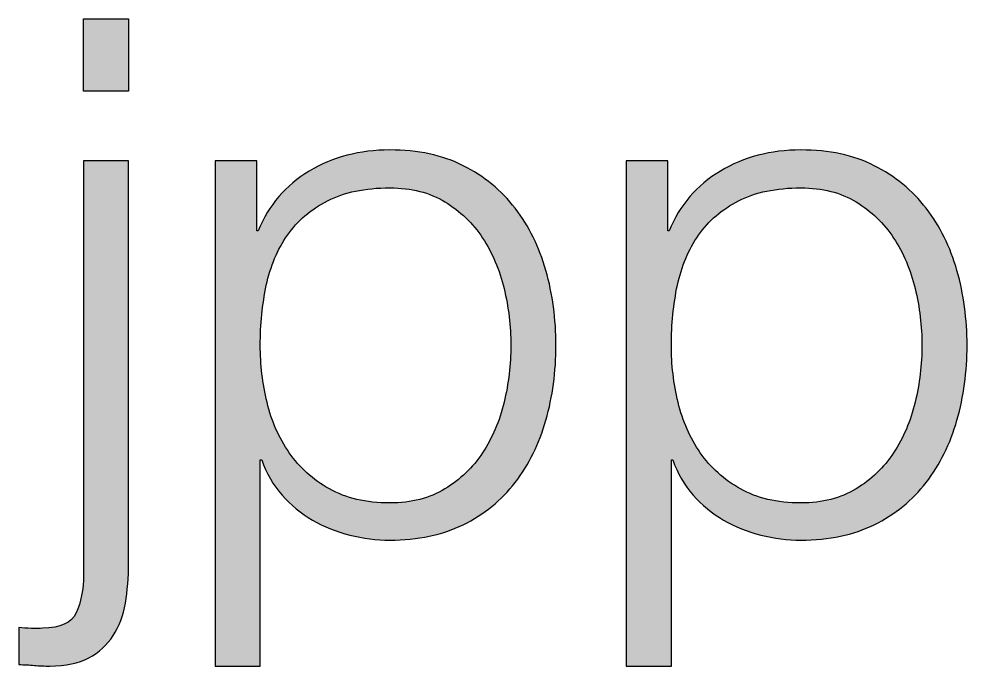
# Paper-space layout 'A2mask' of a CAD drawing. Extents: x 0 to 564, y 0 to 393.
# Drawn here: x 479.65 to 483.244, y 30.232 to 32.685 of the extents above; entities that cross this region are included whole.
import ezdxf
from ezdxf.enums import TextEntityAlignment as Align

# ---------------------------------------------------------------- set-up
doc = ezdxf.new("R2010")
doc.units = 0
doc.layers.get('0').update_dxf_attribs({"linetype": 'CONTINUOUS'})
doc.layers.get('Defpoints').update_dxf_attribs({"linetype": 'CONTINUOUS'})
doc.layers.add('JPP_Mask', color=7, linetype='CONTINUOUS')
doc.styles.add('JPP', font='arial.ttf')

# ---------------------------------------------------------------- blocks, each defined once
blk = doc.blocks.new('A2mask')
at = {"true_color": 0x004a91}
blk.add_hatch(color=154, dxfattribs=at).paths.add_polyline_path([(480.0653, 32.6852), (479.8944, 32.6852), (479.8944, 32.4112), (480.0653, 32.4112)])
h = blk.add_hatch(color=154, dxfattribs=at)
edge = h.paths.add_edge_path(flags=16)
edge.add_spline(control_points=[(481.4888, 31.6633), (481.4716, 31.7346), (481.4444, 31.7985), (481.4073, 31.8545), (481.3702, 31.9109), (481.3228, 31.9566), (481.2648, 31.9917), (481.2068, 32.0272), (481.1373, 32.0447), (481.0557, 32.0447), (480.9616, 32.0447), (480.8831, 32.0285), (480.8198, 31.9957), (480.7562, 31.9632), (480.7058, 31.9198), (480.6677, 31.8655), (480.6296, 31.8111), (480.6031, 31.7478), (480.5875, 31.6756), (480.5723, 31.603), (480.5647, 31.5271), (480.5647, 31.4476), (480.5647, 31.3751), (480.573, 31.3032), (480.5902, 31.2316), (480.6074, 31.16), (480.6356, 31.0964), (480.6744, 31.0404), (480.7135, 30.9841), (480.7642, 30.9387), (480.8265, 30.9032), (480.8891, 30.8681), (480.9653, 30.8502), (481.0557, 30.8502), (481.1373, 30.8502), (481.2068, 30.8681), (481.2648, 30.9032), (481.3228, 30.9387), (481.3702, 30.9841), (481.4073, 31.0404), (481.4444, 31.0964), (481.4716, 31.16), (481.4888, 31.2316), (481.5061, 31.3032), (481.5147, 31.3751), (481.5147, 31.4476), (481.5147, 31.5199), (481.5061, 31.5918), (481.4888, 31.6633)], knot_values=[0, 0, 0, 0, 1, 1, 1, 2, 2, 2, 3, 3, 3, 4, 4, 4, 5, 5, 5, 6, 6, 6, 7, 7, 7, 8, 8, 8, 9, 9, 9, 10, 10, 10, 11, 11, 11, 12, 12, 12, 13, 13, 13, 14, 14, 14, 15, 15, 15, 16, 16, 16, 16], degree=3, periodic=0)
edge = h.paths.add_edge_path()
edge.add_spline(control_points=[(480.5511, 32.1478), (480.5511, 32.1478), (480.5511, 31.8817), (480.5511, 31.8817), (480.5511, 31.8817), (480.5564, 31.8817), (480.5564, 31.8817), (480.5962, 31.9794), (480.6608, 32.055), (480.7506, 32.1083), (480.84, 32.1617), (480.9418, 32.1885), (481.0557, 32.1885), (481.1628, 32.1885), (481.2552, 32.1686), (481.3341, 32.1289), (481.4129, 32.0891), (481.4786, 32.0351), (481.5309, 31.9672), (481.5833, 31.8996), (481.6224, 31.8207), (481.6475, 31.7313), (481.6731, 31.6415), (481.6856, 31.547), (481.6856, 31.4476), (481.6856, 31.3479), (481.6731, 31.2535), (481.6475, 31.1637), (481.6224, 31.0742), (481.5833, 30.9957), (481.5309, 30.9277), (481.4786, 30.8598), (481.4129, 30.8065), (481.3341, 30.7674), (481.2552, 30.7286), (481.1628, 30.709), (481.0557, 30.709), (481.0051, 30.709), (480.9544, 30.7157), (480.904, 30.7283), (480.8533, 30.7409), (480.8062, 30.7597), (480.7628, 30.7853), (480.7194, 30.8104), (480.6807, 30.8422), (480.6472, 30.88), (480.6137, 30.9181), (480.5882, 30.9625), (480.57, 31.0132), (480.57, 31.0132), (480.5647, 31.0132), (480.5647, 31.0132), (480.5647, 31.0132), (480.5647, 30.2316), (480.5647, 30.2316), (480.5647, 30.2316), (480.3937, 30.2316), (480.3937, 30.2316), (480.3937, 30.2316), (480.3937, 32.1478), (480.3937, 32.1478), (480.3937, 32.1478), (480.5511, 32.1478), (480.5511, 32.1478)], knot_values=[0, 0, 0, 0, 1, 1, 1, 2, 2, 2, 3, 3, 3, 4, 4, 4, 5, 5, 5, 6, 6, 6, 7, 7, 7, 8, 8, 8, 9, 9, 9, 10, 10, 10, 11, 11, 11, 12, 12, 12, 13, 13, 13, 14, 14, 14, 15, 15, 15, 16, 16, 16, 17, 17, 17, 18, 18, 18, 19, 19, 19, 20, 20, 20, 21, 21, 21, 21], degree=3, periodic=0)
h = blk.add_hatch(color=154, dxfattribs=at)
edge = h.paths.add_edge_path()
edge.add_spline(control_points=[(482.8924, 30.7674), (482.9713, 30.8065), (483.0369, 30.8598), (483.0892, 30.9277), (483.1416, 30.9957), (483.1807, 31.0742), (483.2059, 31.1637)], knot_values=[9, 9, 9, 9, 10, 10, 10, 11, 11, 11, 11], degree=3, periodic=0)
edge.add_spline(control_points=[(483.2059, 31.1637), (483.2314, 31.2535), (483.244, 31.3479), (483.244, 31.4476)], knot_values=[8, 8, 8, 8, 9, 9, 9, 9], degree=3, periodic=0)
edge.add_spline(control_points=[(483.244, 31.4476), (483.244, 31.547), (483.2314, 31.6415), (483.2059, 31.7313)], knot_values=[7, 7, 7, 7, 8, 8, 8, 8], degree=3, periodic=0)
edge.add_spline(control_points=[(483.2059, 31.7313), (483.1807, 31.8207), (483.1416, 31.8996), (483.0892, 31.9672)], knot_values=[6, 6, 6, 6, 7, 7, 7, 7], degree=3, periodic=0)
edge.add_spline(control_points=[(483.0892, 31.9672), (483.0369, 32.0351), (482.9713, 32.0891), (482.8924, 32.1289), (482.8136, 32.1686), (482.7211, 32.1885), (482.6141, 32.1885)], knot_values=[4, 4, 4, 4, 5, 5, 5, 6, 6, 6, 6], degree=3, periodic=0)
edge.add_spline(control_points=[(482.6141, 32.1885), (482.5001, 32.1885), (482.3984, 32.1617), (482.3089, 32.1083)], knot_values=[3, 3, 3, 3, 4, 4, 4, 4], degree=3, periodic=0)
edge.add_spline(control_points=[(482.3089, 32.1083), (482.2191, 32.055), (482.1545, 31.9794), (482.1147, 31.8817)], knot_values=[2, 2, 2, 2, 3, 3, 3, 3], degree=3, periodic=0)
edge.add_spline(control_points=[(482.1094, 31.8817), (482.1094, 31.8817), (482.1094, 31.9482), (482.1094, 32.0147)], knot_values=[0.5, 0.5, 0.5, 0.5, 1, 1, 1, 1], degree=3, periodic=0)
edge.add_spline(control_points=[(482.1094, 32.0147), (482.1094, 32.0812), (482.1094, 32.1478), (482.1094, 32.1478), (482.1094, 32.1478), (482.0941, 32.1478), (482.0729, 32.1478)], knot_values=[20.687456, 20.687456, 20.687456, 20.687456, 21.187456, 21.187456, 21.187456, 21.5, 21.5, 21.5, 21.5], degree=3, periodic=0)
edge.add_spline(control_points=[(482.0729, 32.1478), (482.0518, 32.1478), (482.0249, 32.1478), (482.0018, 32.1478)], knot_values=[20.374962, 20.374962, 20.374962, 20.374962, 20.687456, 20.687456, 20.687456, 20.687456], degree=3, periodic=0)
edge.add_spline(control_points=[(482.0018, 32.1478), (481.9903, 32.1478), (481.9798, 32.1478), (481.9713, 32.1478)], knot_values=[20.218716, 20.218716, 20.218716, 20.218716, 20.374962, 20.374962, 20.374962, 20.374962], degree=3, periodic=0)
edge.add_spline(control_points=[(481.9521, 32.1478), (481.9521, 32.1478), (481.9521, 32.1478), (481.9521, 32.1478), (481.9521, 32.1478), (481.9521, 32.1478), (481.9521, 32.1478)], knot_values=[19.999756, 19.999756, 19.999756, 19.999756, 20.001191, 20.001191, 20.001191, 20.001435, 20.001435, 20.001435, 20.001435], degree=3, periodic=0)
edge.add_spline(control_points=[(481.9521, 32.1464), (481.9521, 32.1441), (481.9521, 32.1389), (481.9521, 32.1312)], knot_values=[19.945284, 19.945284, 19.945284, 19.945284, 19.984345, 19.984345, 19.984345, 19.984345], degree=3, periodic=0)
edge.add_spline(control_points=[(481.9521, 32.1312), (481.9521, 32.1234), (481.9521, 32.1131), (481.9521, 32.1004)], knot_values=[19.906222, 19.906222, 19.906222, 19.906222, 19.945284, 19.945284, 19.945284, 19.945284], degree=3, periodic=0)
edge.add_spline(control_points=[(481.9521, 32.1004), (481.9521, 32.0749), (481.9521, 32.04), (481.9521, 31.9974)], knot_values=[19.828098, 19.828098, 19.828098, 19.828098, 19.906222, 19.906222, 19.906222, 19.906222], degree=3, periodic=0)
edge.add_spline(control_points=[(481.9521, 31.9974), (481.9521, 31.9547), (481.9521, 31.9044), (481.9521, 31.8483)], knot_values=[19.749975, 19.749975, 19.749975, 19.749975, 19.828098, 19.828098, 19.828098, 19.828098], degree=3, periodic=0)
edge.add_spline(control_points=[(481.9521, 31.8483), (481.9521, 31.6237), (481.9521, 31.3056), (481.9521, 31.0109)], knot_values=[19.437481, 19.437481, 19.437481, 19.437481, 19.749975, 19.749975, 19.749975, 19.749975], degree=3, periodic=0)
edge.add_spline(control_points=[(481.9521, 31.0109), (481.9521, 30.7162), (481.9521, 30.4449), (481.9521, 30.3139)], knot_values=[19.124987, 19.124987, 19.124987, 19.124987, 19.437481, 19.437481, 19.437481, 19.437481], degree=3, periodic=0)
edge.add_spline(control_points=[(481.9521, 30.3139), (481.9521, 30.2975), (481.9521, 30.2833), (481.9521, 30.2716)], knot_values=[19.085926, 19.085926, 19.085926, 19.085926, 19.124987, 19.124987, 19.124987, 19.124987], degree=3, periodic=0)
edge.add_spline(control_points=[(481.9521, 30.2716), (481.9521, 30.2598), (481.9521, 30.2505), (481.9521, 30.2438)], knot_values=[19.046864, 19.046864, 19.046864, 19.046864, 19.085926, 19.085926, 19.085926, 19.085926], degree=3, periodic=0)
edge.add_spline(control_points=[(481.9521, 30.2316), (481.9521, 30.2316), (481.9521, 30.2316), (481.9521, 30.2316), (481.9521, 30.2316), (481.9521, 30.2316), (481.9521, 30.2316)], knot_values=[18.999258, 18.999258, 18.999258, 18.999258, 18.999583, 18.999583, 18.999583, 19.000326, 19.000326, 19.000326, 19.000326], degree=3, periodic=0)
edge.add_spline(control_points=[(481.9577, 30.2316), (481.9603, 30.2316), (481.9638, 30.2316), (481.9678, 30.2316)], knot_values=[18.812494, 18.812494, 18.812494, 18.812494, 18.890617, 18.890617, 18.890617, 18.890617], degree=3, periodic=0)
edge.add_spline(control_points=[(481.9678, 30.2316), (481.976, 30.2316), (481.9867, 30.2316), (481.9988, 30.2316)], knot_values=[18.656247, 18.656247, 18.656247, 18.656247, 18.812494, 18.812494, 18.812494, 18.812494], degree=3, periodic=0)
edge.add_spline(control_points=[(481.9988, 30.2316), (482.0108, 30.2316), (482.0242, 30.2316), (482.0375, 30.2316)], knot_values=[18.5, 18.5, 18.5, 18.5, 18.656247, 18.656247, 18.656247, 18.656247], degree=3, periodic=0)
edge.add_spline(control_points=[(482.0375, 30.2316), (482.0509, 30.2316), (482.0643, 30.2316), (482.0763, 30.2316)], knot_values=[18.343753, 18.343753, 18.343753, 18.343753, 18.5, 18.5, 18.5, 18.5], degree=3, periodic=0)
edge.add_spline(control_points=[(482.0763, 30.2316), (482.0884, 30.2316), (482.0991, 30.2316), (482.1073, 30.2316)], knot_values=[18.187506, 18.187506, 18.187506, 18.187506, 18.343753, 18.343753, 18.343753, 18.343753], degree=3, periodic=0)
edge.add_spline(control_points=[(482.123, 30.2316), (482.123, 30.2316), (482.123, 30.2316), (482.123, 30.2316), (482.123, 30.2316), (482.123, 30.2316), (482.123, 30.2316)], knot_values=[17.999522, 17.999522, 17.999522, 17.999522, 18.000874, 18.000874, 18.000874, 18.001353, 18.001353, 18.001353, 18.001353], degree=3, periodic=0)
edge.add_spline(control_points=[(482.123, 30.2366), (482.123, 30.2393), (482.123, 30.2431), (482.123, 30.2479)], knot_values=[17.914074, 17.914074, 17.914074, 17.914074, 17.953136, 17.953136, 17.953136, 17.953136], degree=3, periodic=0)
edge.add_spline(control_points=[(482.123, 30.2479), (482.123, 30.2527), (482.123, 30.2585), (482.123, 30.2651)], knot_values=[17.875012, 17.875012, 17.875012, 17.875012, 17.914074, 17.914074, 17.914074, 17.914074], degree=3, periodic=0)
edge.add_spline(control_points=[(482.123, 30.2651), (482.123, 30.3186), (482.123, 30.4293), (482.123, 30.5495)], knot_values=[17.562519, 17.562519, 17.562519, 17.562519, 17.875012, 17.875012, 17.875012, 17.875012], degree=3, periodic=0)
edge.add_spline(control_points=[(482.123, 30.5495), (482.123, 30.6697), (482.123, 30.7995), (482.123, 30.8911)], knot_values=[17.250025, 17.250025, 17.250025, 17.250025, 17.562519, 17.562519, 17.562519, 17.562519], degree=3, periodic=0)
edge.add_spline(control_points=[(482.123, 30.8911), (482.123, 30.914), (482.123, 30.9345), (482.123, 30.9519)], knot_values=[17.171902, 17.171902, 17.171902, 17.171902, 17.250025, 17.250025, 17.250025, 17.250025], degree=3, periodic=0)
edge.add_spline(control_points=[(482.123, 30.9519), (482.123, 30.9693), (482.123, 30.9835), (482.123, 30.9939)], knot_values=[17.093778, 17.093778, 17.093778, 17.093778, 17.171902, 17.171902, 17.171902, 17.171902], degree=3, periodic=0)
edge.add_spline(control_points=[(482.123, 30.9939), (482.123, 30.9991), (482.123, 31.0033), (482.123, 31.0065)], knot_values=[17.054716, 17.054716, 17.054716, 17.054716, 17.093778, 17.093778, 17.093778, 17.093778], degree=3, periodic=0)
edge.add_spline(control_points=[(482.123, 31.0065), (482.123, 31.0096), (482.123, 31.0117), (482.123, 31.0127)], knot_values=[17.015655, 17.015655, 17.015655, 17.015655, 17.054716, 17.054716, 17.054716, 17.054716], degree=3, periodic=0)
edge.add_spline(control_points=[(482.123, 31.0127), (482.123, 31.0128), (482.123, 31.0129), (482.123, 31.013)], knot_values=[17.010772, 17.010772, 17.010772, 17.010772, 17.015655, 17.015655, 17.015655, 17.015655], degree=3, periodic=0)
edge.add_spline(control_points=[(482.123, 31.013), (482.123, 31.013), (482.123, 31.0131), (482.123, 31.0131)], knot_values=[17.005889, 17.005889, 17.005889, 17.005889, 17.010772, 17.010772, 17.010772, 17.010772], degree=3, periodic=0)
edge.add_spline(control_points=[(482.123, 31.0131), (482.123, 31.0132), (482.123, 31.0132), (482.123, 31.0132)], knot_values=[17.003448, 17.003448, 17.003448, 17.003448, 17.005889, 17.005889, 17.005889, 17.005889], degree=3, periodic=0)
edge.add_spline(control_points=[(482.123, 31.0132), (482.123, 31.0132), (482.123, 31.0132), (482.123, 31.0132)], knot_values=[17.001007, 17.001007, 17.001007, 17.001007, 17.003448, 17.003448, 17.003448, 17.003448], degree=3, periodic=0)
edge.add_spline(control_points=[(482.123, 31.0132), (482.123, 31.0132), (482.123, 31.0132), (482.123, 31.0132), (482.123, 31.0132), (482.123, 31.0132), (482.123, 31.0132)], knot_values=[16.996124, 16.996124, 16.996124, 16.996124, 16.996825, 16.996825, 16.996825, 17.000701, 17.000701, 17.000701, 17.000701], degree=3, periodic=0)
edge.add_spline(control_points=[(482.123, 31.0132), (482.123, 31.0132), (482.123, 31.0132), (482.123, 31.0132)], knot_values=[16.986358, 16.986358, 16.986358, 16.986358, 16.996124, 16.996124, 16.996124, 16.996124], degree=3, periodic=0)
edge.add_spline(control_points=[(482.123, 31.0132), (482.123, 31.0132), (482.123, 31.0132), (482.123, 31.0132)], knot_values=[16.976593, 16.976593, 16.976593, 16.976593, 16.986358, 16.986358, 16.986358, 16.986358], degree=3, periodic=0)
edge.add_spline(control_points=[(482.123, 31.0132), (482.123, 31.0132), (482.123, 31.0132), (482.1231, 31.0132)], knot_values=[16.957062, 16.957062, 16.957062, 16.957062, 16.976593, 16.976593, 16.976593, 16.976593], degree=3, periodic=0)
edge.add_spline(control_points=[(482.1231, 31.0132), (482.1231, 31.0132), (482.1231, 31.0132), (482.1231, 31.0132)], knot_values=[16.937531, 16.937531, 16.937531, 16.937531, 16.957062, 16.957062, 16.957062, 16.957062], degree=3, periodic=0)
edge.add_spline(control_points=[(482.1231, 31.0132), (482.1232, 31.0132), (482.1234, 31.0132), (482.1237, 31.0132)], knot_values=[16.781284, 16.781284, 16.781284, 16.781284, 16.937531, 16.937531, 16.937531, 16.937531], degree=3, periodic=0)
edge.add_spline(control_points=[(482.1237, 31.0132), (482.124, 31.0132), (482.1243, 31.0132), (482.1247, 31.0132)], knot_values=[16.625037, 16.625037, 16.625037, 16.625037, 16.781284, 16.781284, 16.781284, 16.781284], degree=3, periodic=0)
edge.add_spline(control_points=[(482.1247, 31.0132), (482.1255, 31.0132), (482.1264, 31.0132), (482.1271, 31.0132)], knot_values=[16.312544, 16.312544, 16.312544, 16.312544, 16.625037, 16.625037, 16.625037, 16.625037], degree=3, periodic=0)
edge.add_spline(control_points=[(482.1271, 31.0132), (482.1278, 31.0132), (482.1283, 31.0132), (482.1283, 31.0132), (482.1466, 30.9625), (482.1721, 30.9181), (482.2055, 30.88)], knot_values=[15, 15, 15, 15, 15.312544, 15.312544, 15.312544, 16.312544, 16.312544, 16.312544, 16.312544], degree=3, periodic=0)
edge.add_spline(control_points=[(482.2055, 30.88), (482.239, 30.8422), (482.2778, 30.8104), (482.3212, 30.7853)], knot_values=[14, 14, 14, 14, 15, 15, 15, 15], degree=3, periodic=0)
edge.add_spline(control_points=[(482.3212, 30.7853), (482.3646, 30.7597), (482.4116, 30.7409), (482.4623, 30.7283)], knot_values=[13, 13, 13, 13, 14, 14, 14, 14], degree=3, periodic=0)
edge.add_spline(control_points=[(482.4623, 30.7283), (482.5127, 30.7157), (482.5634, 30.709), (482.6141, 30.709)], knot_values=[12, 12, 12, 12, 13, 13, 13, 13], degree=3, periodic=0)
edge.add_spline(control_points=[(482.6141, 30.709), (482.7211, 30.709), (482.8136, 30.7286), (482.8924, 30.7674)], knot_values=[11, 11, 11, 11, 12, 12, 12, 12], degree=3, periodic=0)
edge = h.paths.add_edge_path(flags=16)
edge.add_spline(control_points=[(482.2327, 31.0404), (482.1939, 31.0964), (482.1658, 31.16), (482.1485, 31.2316), (482.1313, 31.3032), (482.123, 31.3751), (482.123, 31.4476)], knot_values=[7, 7, 7, 7, 8, 8, 8, 9, 9, 9, 9], degree=3, periodic=0)
edge.add_spline(control_points=[(482.123, 31.4476), (482.123, 31.5271), (482.1307, 31.603), (482.1459, 31.6756)], knot_values=[6, 6, 6, 6, 7, 7, 7, 7], degree=3, periodic=0)
edge.add_spline(control_points=[(482.1459, 31.6756), (482.1615, 31.7478), (482.188, 31.8111), (482.2261, 31.8655), (482.2642, 31.9198), (482.3146, 31.9632), (482.3782, 31.9957)], knot_values=[4, 4, 4, 4, 5, 5, 5, 6, 6, 6, 6], degree=3, periodic=0)
edge.add_spline(control_points=[(482.3782, 31.9957), (482.4415, 32.0285), (482.52, 32.0447), (482.6141, 32.0447)], knot_values=[3, 3, 3, 3, 4, 4, 4, 4], degree=3, periodic=0)
edge.add_spline(control_points=[(482.6141, 32.0447), (482.6956, 32.0447), (482.7652, 32.0272), (482.8232, 31.9917)], knot_values=[2, 2, 2, 2, 3, 3, 3, 3], degree=3, periodic=0)
edge.add_spline(control_points=[(482.8232, 31.9917), (482.8812, 31.9566), (482.9285, 31.9109), (482.9657, 31.8545)], knot_values=[1, 1, 1, 1, 2, 2, 2, 2], degree=3, periodic=0)
edge.add_spline(control_points=[(482.9657, 31.8545), (483.0028, 31.7985), (483.0299, 31.7346), (483.0472, 31.6633)], knot_values=[0, 0, 0, 0, 1, 1, 1, 1], degree=3, periodic=0)
edge.add_spline(control_points=[(483.0472, 31.6633), (483.0644, 31.5918), (483.073, 31.5199), (483.073, 31.4476)], knot_values=[15, 15, 15, 15, 16, 16, 16, 16], degree=3, periodic=0)
edge.add_spline(control_points=[(483.073, 31.4476), (483.073, 31.3751), (483.0644, 31.3032), (483.0472, 31.2316), (483.0299, 31.16), (483.0028, 31.0964), (482.9657, 31.0404)], knot_values=[13, 13, 13, 13, 14, 14, 14, 15, 15, 15, 15], degree=3, periodic=0)
edge.add_spline(control_points=[(482.9657, 31.0404), (482.9285, 30.9841), (482.8812, 30.9387), (482.8232, 30.9032)], knot_values=[12, 12, 12, 12, 13, 13, 13, 13], degree=3, periodic=0)
edge.add_spline(control_points=[(482.8232, 30.9032), (482.7652, 30.8681), (482.6956, 30.8502), (482.6141, 30.8502)], knot_values=[11, 11, 11, 11, 12, 12, 12, 12], degree=3, periodic=0)
edge.add_spline(control_points=[(482.6141, 30.8502), (482.5236, 30.8502), (482.4474, 30.8681), (482.3848, 30.9032)], knot_values=[10, 10, 10, 10, 11, 11, 11, 11], degree=3, periodic=0)
edge.add_spline(control_points=[(482.3848, 30.9032), (482.3225, 30.9387), (482.2718, 30.9841), (482.2327, 31.0404)], knot_values=[9, 9, 9, 9, 10, 10, 10, 10], degree=3, periodic=0)
h = blk.add_hatch(color=154, dxfattribs=at)
edge = h.paths.add_edge_path()
edge.add_spline(control_points=[(480.0653, 30.6196), (480.0653, 30.6196), (480.0653, 32.1478), (480.0653, 32.1478), (480.0653, 32.1478), (480.0226, 32.1478), (479.9798, 32.1478)], knot_values=[13.49999, 13.49999, 13.49999, 13.49999, 14.49999, 14.49999, 14.49999, 15, 15, 15, 15], degree=3, periodic=0)
edge.add_spline(control_points=[(479.9798, 32.1478), (479.9371, 32.1478), (479.8944, 32.1478), (479.8944, 32.1478), (479.8944, 32.1478), (479.8944, 32.1478), (479.8944, 32.1478)], knot_values=[12.999756, 12.999756, 12.999756, 12.999756, 13.499746, 13.499746, 13.499746, 13.49999, 13.49999, 13.49999, 13.49999], degree=3, periodic=0)
edge.add_spline(control_points=[(479.8944, 32.1377), (479.8944, 32.1356), (479.8944, 32.133), (479.8944, 32.1301)], knot_values=[12.937501, 12.937501, 12.937501, 12.937501, 12.953126, 12.953126, 12.953126, 12.953126], degree=3, periodic=0)
edge.add_spline(control_points=[(479.8944, 32.1301), (479.8944, 32.1244), (479.8944, 32.1173), (479.8944, 32.109)], knot_values=[12.906252, 12.906252, 12.906252, 12.906252, 12.937501, 12.937501, 12.937501, 12.937501], degree=3, periodic=0)
edge.add_spline(control_points=[(479.8944, 32.109), (479.8944, 32.1007), (479.8944, 32.0911), (479.8944, 32.0804)], knot_values=[12.875002, 12.875002, 12.875002, 12.875002, 12.906252, 12.906252, 12.906252, 12.906252], degree=3, periodic=0)
edge.add_spline(control_points=[(479.8944, 32.0804), (479.8944, 32.0589), (479.8944, 32.0329), (479.8944, 32.003)], knot_values=[12.812504, 12.812504, 12.812504, 12.812504, 12.875002, 12.875002, 12.875002, 12.875002], degree=3, periodic=0)
edge.add_spline(control_points=[(479.8944, 32.003), (479.8944, 31.9731), (479.8944, 31.9394), (479.8944, 31.9026)], knot_values=[12.750005, 12.750005, 12.750005, 12.750005, 12.812504, 12.812504, 12.812504, 12.812504], degree=3, periodic=0)
edge.add_spline(control_points=[(479.8944, 31.9026), (479.8944, 31.8291), (479.8944, 31.7433), (479.8944, 31.6514)], knot_values=[12.625008, 12.625008, 12.625008, 12.625008, 12.750005, 12.750005, 12.750005, 12.750005], degree=3, periodic=0)
edge.add_spline(control_points=[(479.8944, 31.6514), (479.8944, 31.5594), (479.8944, 31.4614), (479.8944, 31.3633)], knot_values=[12.50001, 12.50001, 12.50001, 12.50001, 12.625008, 12.625008, 12.625008, 12.625008], degree=3, periodic=0)
edge.add_spline(control_points=[(479.8944, 31.3633), (479.8944, 31.1672), (479.8944, 30.9711), (479.8944, 30.824)], knot_values=[12.250015, 12.250015, 12.250015, 12.250015, 12.50001, 12.50001, 12.50001, 12.50001], degree=3, periodic=0)
edge.add_spline(control_points=[(479.8944, 30.824), (479.8944, 30.6769), (479.8944, 30.5788), (479.8944, 30.5788), (479.8944, 30.5208), (479.8851, 30.4725), (479.8672, 30.4337)], knot_values=[11, 11, 11, 11, 11.250015, 11.250015, 11.250015, 12.250015, 12.250015, 12.250015, 12.250015], degree=3, periodic=0)
edge.add_spline(control_points=[(479.8672, 30.4337), (479.849, 30.3946), (479.8066, 30.3754), (479.7396, 30.3754)], knot_values=[10, 10, 10, 10, 11, 11, 11, 11], degree=3, periodic=0)
edge.add_spline(control_points=[(479.7396, 30.3754), (479.727, 30.3734), (479.7125, 30.3731), (479.6962, 30.374)], knot_values=[9, 9, 9, 9, 10, 10, 10, 10], degree=3, periodic=0)
edge.add_spline(control_points=[(479.6962, 30.374), (479.68, 30.3747), (479.6644, 30.3764), (479.6498, 30.378)], knot_values=[8, 8, 8, 8, 9, 9, 9, 9], degree=3, periodic=0)
edge.add_spline(control_points=[(479.6498, 30.378), (479.6498, 30.378), (479.6498, 30.2369), (479.6498, 30.2369), (479.67, 30.2369), (479.6893, 30.2359), (479.7085, 30.2342)], knot_values=[6, 6, 6, 6, 7, 7, 7, 8, 8, 8, 8], degree=3, periodic=0)
edge.add_spline(control_points=[(479.7085, 30.2342), (479.7274, 30.2322), (479.7469, 30.2316), (479.7668, 30.2316)], knot_values=[5, 5, 5, 5, 6, 6, 6, 6], degree=3, periodic=0)
edge.add_spline(control_points=[(479.7668, 30.2316), (479.8264, 30.2316), (479.8758, 30.2418), (479.9146, 30.2627)], knot_values=[4, 4, 4, 4, 5, 5, 5, 5], degree=3, periodic=0)
edge.add_spline(control_points=[(479.9146, 30.2627), (479.9537, 30.2836), (479.9842, 30.3114), (480.007, 30.3469)], knot_values=[3, 3, 3, 3, 4, 4, 4, 4], degree=3, periodic=0)
edge.add_spline(control_points=[(480.007, 30.3469), (480.0296, 30.382), (480.0448, 30.4231), (480.0531, 30.4701), (480.0614, 30.5172), (480.0653, 30.5672), (480.0653, 30.6196)], knot_values=[1, 1, 1, 1, 2, 2, 2, 3, 3, 3, 3], degree=3, periodic=0)
at = {"layer": 'Defpoints', "color": 154, "true_color": 0x004a91}
blk.add_lwpolyline([(480.0653, 32.6852), (480.0653, 32.4112), (479.8944, 32.4112), (479.8944, 32.6852), (480.0653, 32.6852)], dxfattribs=at)
for points, knots in [([(480.5511, 32.1478), (480.5511, 32.1478), (480.5511, 31.8817), (480.5511, 31.8817), (480.5511, 31.8817), (480.5564, 31.8817), (480.5564, 31.8817), (480.5962, 31.9794), (480.6608, 32.055), (480.7506, 32.1083), (480.84, 32.1617), (480.9418, 32.1885), (481.0557, 32.1885), (481.1628, 32.1885), (481.2552, 32.1686), (481.3341, 32.1289), (481.4129, 32.0891), (481.4786, 32.0351), (481.5309, 31.9672), (481.5833, 31.8996), (481.6224, 31.8207), (481.6475, 31.7313), (481.6731, 31.6415), (481.6856, 31.547), (481.6856, 31.4476), (481.6856, 31.3479), (481.6731, 31.2535), (481.6475, 31.1637), (481.6224, 31.0742), (481.5833, 30.9957), (481.5309, 30.9277), (481.4786, 30.8598), (481.4129, 30.8065), (481.3341, 30.7674), (481.2552, 30.7286), (481.1628, 30.709), (481.0557, 30.709), (481.0051, 30.709), (480.9544, 30.7157), (480.904, 30.7283), (480.8533, 30.7409), (480.8062, 30.7597), (480.7628, 30.7853), (480.7194, 30.8104), (480.6807, 30.8422), (480.6472, 30.88), (480.6137, 30.9181), (480.5882, 30.9625), (480.57, 31.0132), (480.57, 31.0132), (480.5647, 31.0132), (480.5647, 31.0132), (480.5647, 31.0132), (480.5647, 30.2316), (480.5647, 30.2316), (480.5647, 30.2316), (480.3937, 30.2316), (480.3937, 30.2316), (480.3937, 30.2316), (480.3937, 32.1478), (480.3937, 32.1478), (480.3937, 32.1478), (480.5511, 32.1478), (480.5511, 32.1478)], [0, 0, 0, 0, 1, 1, 1, 2, 2, 2, 3, 3, 3, 4, 4, 4, 5, 5, 5, 6, 6, 6, 7, 7, 7, 8, 8, 8, 9, 9, 9, 10, 10, 10, 11, 11, 11, 12, 12, 12, 13, 13, 13, 14, 14, 14, 15, 15, 15, 16, 16, 16, 17, 17, 17, 18, 18, 18, 19, 19, 19, 20, 20, 20, 21, 21, 21, 21]), ([(482.1094, 32.1478), (482.1094, 32.1478), (482.1094, 31.8817), (482.1094, 31.8817), (482.1094, 31.8817), (482.1147, 31.8817), (482.1147, 31.8817), (482.1545, 31.9794), (482.2191, 32.055), (482.3089, 32.1083), (482.3984, 32.1617), (482.5001, 32.1885), (482.6141, 32.1885), (482.7211, 32.1885), (482.8136, 32.1686), (482.8924, 32.1289), (482.9713, 32.0891), (483.0369, 32.0351), (483.0892, 31.9672), (483.1416, 31.8996), (483.1807, 31.8207), (483.2059, 31.7313), (483.2314, 31.6415), (483.244, 31.547), (483.244, 31.4476), (483.244, 31.3479), (483.2314, 31.2535), (483.2059, 31.1637), (483.1807, 31.0742), (483.1416, 30.9957), (483.0892, 30.9277), (483.0369, 30.8598), (482.9713, 30.8065), (482.8924, 30.7674), (482.8136, 30.7286), (482.7211, 30.709), (482.6141, 30.709), (482.5634, 30.709), (482.5127, 30.7157), (482.4623, 30.7283), (482.4116, 30.7409), (482.3646, 30.7597), (482.3212, 30.7853), (482.2778, 30.8104), (482.239, 30.8422), (482.2055, 30.88), (482.1721, 30.9181), (482.1466, 30.9625), (482.1283, 31.0132), (482.1283, 31.0132), (482.123, 31.0132), (482.123, 31.0132), (482.123, 31.0132), (482.123, 30.2316), (482.123, 30.2316), (482.123, 30.2316), (481.9521, 30.2316), (481.9521, 30.2316), (481.9521, 30.2316), (481.9521, 32.1478), (481.9521, 32.1478), (481.9521, 32.1478), (482.1094, 32.1478), (482.1094, 32.1478)], [0, 0, 0, 0, 1, 1, 1, 2, 2, 2, 3, 3, 3, 4, 4, 4, 5, 5, 5, 6, 6, 6, 7, 7, 7, 8, 8, 8, 9, 9, 9, 10, 10, 10, 11, 11, 11, 12, 12, 12, 13, 13, 13, 14, 14, 14, 15, 15, 15, 16, 16, 16, 17, 17, 17, 18, 18, 18, 19, 19, 19, 20, 20, 20, 21, 21, 21, 21]), ([(480.0653, 32.1478), (480.0653, 32.1478), (480.0653, 30.6196), (480.0653, 30.6196), (480.0653, 30.5672), (480.0614, 30.5172), (480.0531, 30.4701), (480.0448, 30.4231), (480.0296, 30.382), (480.007, 30.3469), (479.9842, 30.3114), (479.9537, 30.2836), (479.9146, 30.2627), (479.8758, 30.2418), (479.8264, 30.2316), (479.7668, 30.2316), (479.7469, 30.2316), (479.7274, 30.2322), (479.7085, 30.2342), (479.6893, 30.2359), (479.67, 30.2369), (479.6498, 30.2369), (479.6498, 30.2369), (479.6498, 30.378), (479.6498, 30.378), (479.6644, 30.3764), (479.68, 30.3747), (479.6962, 30.374), (479.7125, 30.3731), (479.727, 30.3734), (479.7396, 30.3754), (479.8066, 30.3754), (479.849, 30.3946), (479.8672, 30.4337), (479.8851, 30.4725), (479.8944, 30.5208), (479.8944, 30.5788), (479.8944, 30.5788), (479.8944, 32.1478), (479.8944, 32.1478), (479.8944, 32.1478), (480.0653, 32.1478), (480.0653, 32.1478)], [0, 0, 0, 0, 1, 1, 1, 2, 2, 2, 3, 3, 3, 4, 4, 4, 5, 5, 5, 6, 6, 6, 7, 7, 7, 8, 8, 8, 9, 9, 9, 10, 10, 10, 11, 11, 11, 12, 12, 12, 13, 13, 13, 14, 14, 14, 14]), ([(481.4888, 31.6633), (481.4716, 31.7346), (481.4444, 31.7985), (481.4073, 31.8545), (481.3702, 31.9109), (481.3228, 31.9566), (481.2648, 31.9917), (481.2068, 32.0272), (481.1373, 32.0447), (481.0557, 32.0447), (480.9616, 32.0447), (480.8831, 32.0285), (480.8198, 31.9957), (480.7562, 31.9632), (480.7058, 31.9198), (480.6677, 31.8655), (480.6296, 31.8111), (480.6031, 31.7478), (480.5875, 31.6756), (480.5723, 31.603), (480.5647, 31.5271), (480.5647, 31.4476), (480.5647, 31.3751), (480.573, 31.3032), (480.5902, 31.2316), (480.6074, 31.16), (480.6356, 31.0964), (480.6744, 31.0404), (480.7135, 30.9841), (480.7642, 30.9387), (480.8265, 30.9032), (480.8891, 30.8681), (480.9653, 30.8502), (481.0557, 30.8502), (481.1373, 30.8502), (481.2068, 30.8681), (481.2648, 30.9032), (481.3228, 30.9387), (481.3702, 30.9841), (481.4073, 31.0404), (481.4444, 31.0964), (481.4716, 31.16), (481.4888, 31.2316), (481.5061, 31.3032), (481.5147, 31.3751), (481.5147, 31.4476), (481.5147, 31.5199), (481.5061, 31.5918), (481.4888, 31.6633)], [0, 0, 0, 0, 1, 1, 1, 2, 2, 2, 3, 3, 3, 4, 4, 4, 5, 5, 5, 6, 6, 6, 7, 7, 7, 8, 8, 8, 9, 9, 9, 10, 10, 10, 11, 11, 11, 12, 12, 12, 13, 13, 13, 14, 14, 14, 15, 15, 15, 16, 16, 16, 16]), ([(483.0472, 31.6633), (483.0299, 31.7346), (483.0028, 31.7985), (482.9657, 31.8545), (482.9285, 31.9109), (482.8812, 31.9566), (482.8232, 31.9917), (482.7652, 32.0272), (482.6956, 32.0447), (482.6141, 32.0447), (482.52, 32.0447), (482.4415, 32.0285), (482.3782, 31.9957), (482.3146, 31.9632), (482.2642, 31.9198), (482.2261, 31.8655), (482.188, 31.8111), (482.1615, 31.7478), (482.1459, 31.6756), (482.1307, 31.603), (482.123, 31.5271), (482.123, 31.4476), (482.123, 31.3751), (482.1313, 31.3032), (482.1485, 31.2316), (482.1658, 31.16), (482.1939, 31.0964), (482.2327, 31.0404), (482.2718, 30.9841), (482.3225, 30.9387), (482.3848, 30.9032), (482.4474, 30.8681), (482.5236, 30.8502), (482.6141, 30.8502), (482.6956, 30.8502), (482.7652, 30.8681), (482.8232, 30.9032), (482.8812, 30.9387), (482.9285, 30.9841), (482.9657, 31.0404), (483.0028, 31.0964), (483.0299, 31.16), (483.0472, 31.2316), (483.0644, 31.3032), (483.073, 31.3751), (483.073, 31.4476), (483.073, 31.5199), (483.0644, 31.5918), (483.0472, 31.6633)], [0, 0, 0, 0, 1, 1, 1, 2, 2, 2, 3, 3, 3, 4, 4, 4, 5, 5, 5, 6, 6, 6, 7, 7, 7, 8, 8, 8, 9, 9, 9, 10, 10, 10, 11, 11, 11, 12, 12, 12, 13, 13, 13, 14, 14, 14, 15, 15, 15, 16, 16, 16, 16])]:
    blk.add_open_spline(points, degree=3, knots=knots, dxfattribs=at)
at = {"color": 7, "style": 'JPP'}
for tag, p in [('Client', (516.6, 80.5)), ('Project1', (516.6, 63)), ('Project2', (516.6, 57.75)), ('Project3', (516.6, 52.5)), ('Title1', (516.6, 40.25)), ('Title2', (516.6, 35)), ('Title3', (516.6, 29.75)), ('Status', (441, 5.25))]:
    blk.add_attdef(tag, text='', height=2.5, dxfattribs=at).set_placement(p, align=Align.MIDDLE_LEFT)
at = {"color": 2, "style": 'JPP'}
for tag, p in [('Scale', (460.25, 17.5)), ('Checked', (523.25, 17.5)), ('Drawn', (491.75, 17.5)), ('Date', (554.75, 17.5))]:
    blk.add_attdef(tag, text='', height=1.4, dxfattribs=at).set_placement(p, align=Align.MIDDLE_CENTER)
at = {"color": 6, "style": 'JPP'}
for tag, p in [('Ref', (504, 5.25)), ('DrgNo.', (533.4, 5.25))]:
    blk.add_attdef(tag, text='', height=2.8, dxfattribs=at).set_placement(p, align=Align.MIDDLE_LEFT)
blk.add_attdef('Rev', text='', height=2.8, dxfattribs=at).set_placement((557.3923, 5.25), align=Align.MIDDLE_CENTER)

psp = doc.layouts.new('A2mask')

# ---------------------------------------------------------------- block references
at = {"layer": 'JPP_Mask'}
psp.add_blockref('A2mask', (0, 0), dxfattribs=at)

doc.saveas('drawing.dxf')
